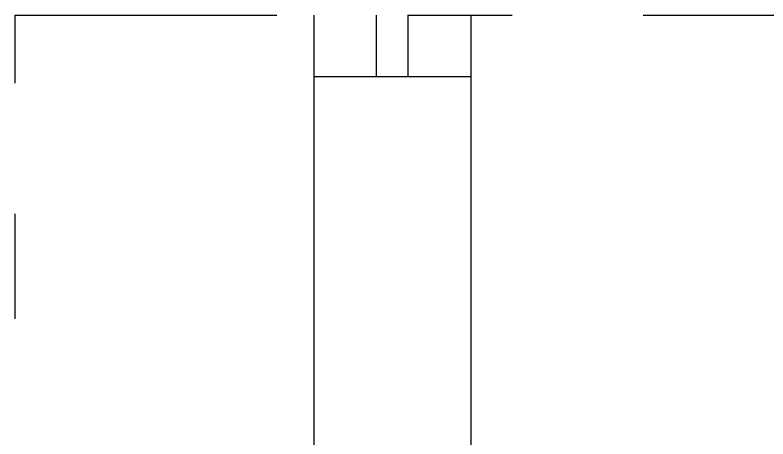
# Model space of a CAD drawing. Header units: inches. Extents: x 542787 to 543192, y 9574025 to 9574373.
# Drawn here: x 542827.791 to 542828.511, y 9574185.642 to 9574186.047 of the extents above; entities that cross this region are included whole.
import ezdxf

# ---------------------------------------------------------------- set-up
doc = ezdxf.new("R2010")
doc.units = ezdxf.units.IN
doc.header["$MEASUREMENT"] = 0
doc.linetypes.add('DASHDOT2', pattern=[0.5, 0.25, -0.125, 0, -0.125])
doc.linetypes.add('HIDDEN2', pattern=[4.7625, 3.175, -1.5875])
doc.layers.add('CERCADURA', color=7, linetype='Continuous')
doc.layers.add('I-ARQ', color=8, linetype='Continuous')

msp = doc.modelspace()

# ---------------------------------------------------------------- linework, layer by layer
at = {"layer": 'CERCADURA', "color": 9, "linetype": 'DASHDOT2'}
msp.add_lwpolyline([(542827.79116, 9574186.04711), (542834.86525, 9574186.04711), (542834.86525, 9574182.38219), (542827.79116, 9574182.38219)], close=True, dxfattribs=at)
at = {"layer": 'I-ARQ'}
for p, q in [((542828.07648, 9574186.04711), (542828.07648, 9574184.77699)), ((542828.22648, 9574186.04711), (542828.22648, 9574185.4885))]:
    msp.add_line(p, q, dxfattribs=at)
at = {"layer": 'I-ARQ', "linetype": 'HIDDEN2'}
for p, q in [((542828.13648, 9574185.9885), (542828.13648, 9574186.04711)), ((542828.16648, 9574186.04711), (542828.16648, 9574185.9885)), ((542828.07648, 9574185.9885), (542828.22648, 9574185.9885))]:
    msp.add_line(p, q, dxfattribs=at)

doc.saveas('drawing.dxf')
